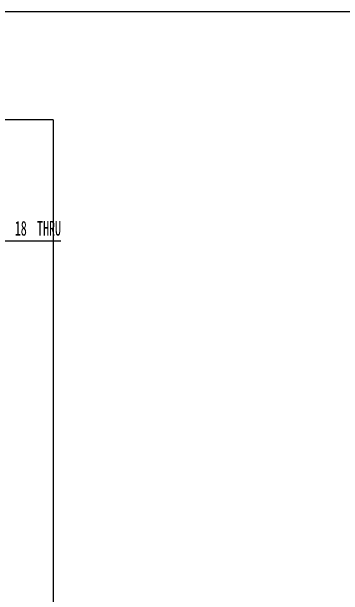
# Model space of a CAD drawing. Header units: millimetres. Extents: x 0 to 1675, y 0 to 1451.
# Drawn here: x 632.5 to 791, y 541.2 to 820 of the extents above; entities that cross this region are included whole.
import ezdxf

# ---------------------------------------------------------------- set-up
doc = ezdxf.new("R2010")
doc.units = ezdxf.units.MM
doc.layers.add('170', color=7, linetype='Continuous', lineweight=18)
doc.layers.add('173', color=7, linetype='Continuous', lineweight=18)
doc.styles.add('宋体', font='')
doc.styles.get('宋体').set_extended_font_data('宋体')

msp = doc.modelspace()

# ---------------------------------------------------------------- linework, layer by layer
at = {"layer": '170', "color": 3, "linetype": 'Continuous', "lineweight": 18}
msp.add_line((1168, 820), (50, 820), dxfattribs=at)
at = {"layer": '173', "color": 35, "linetype": 'Continuous', "lineweight": 18}
for q in [(420.69665, 768.34392), (652.28839, 376.81313)]:
    msp.add_line((652.28839, 768.34392), q, dxfattribs=at)
at = {"layer": '173', "color": 3, "linetype": 'Continuous', "lineweight": 18}
msp.add_line((601.58234, 710.56519), (655.96796, 710.56519), dxfattribs=at)

# ---------------------------------------------------------------- texts
at = {"layer": '173', "color": 3, "linetype": 'Continuous', "lineweight": 18, "char_height": 7, "attachment_point": 7, "line_spacing_factor": 0.654564, "style": '宋体'}
for s, insert, width in [('{\\fsimsun|b1|i0|c134|p2;\\W0.6;18}', (633.97906, 712.9367), 9.9486034), ('{\\fsimsun|b1|i0|c134|p2;\\W0.6; THRU}', (641.74886, 712.9367), 29.7519553)]:
    msp.add_mtext(s, dxfattribs=dict(at, insert=insert, width=width))

doc.saveas('drawing.dxf')
